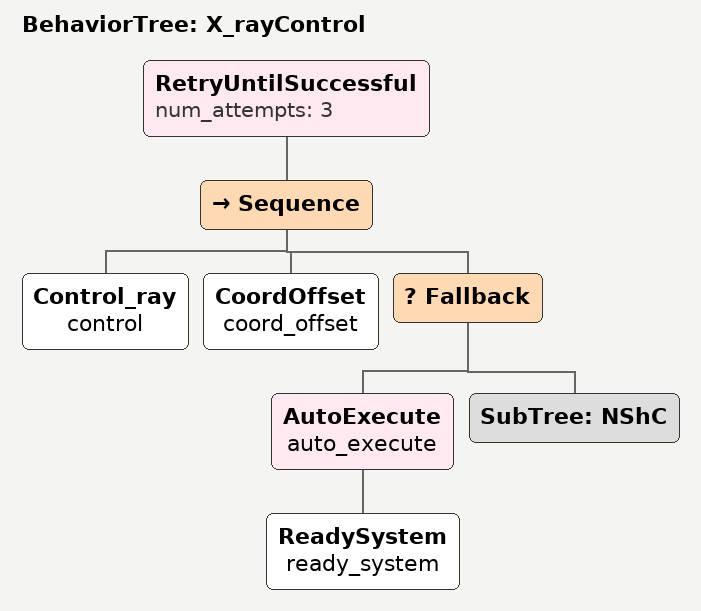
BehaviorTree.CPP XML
<root BTCPP_format="4" >

<!--Выполняется рентген-контроль положения устройства верификации-->
    <BehaviorTree ID="X_rayControl">
        <RetryUntilSuccessful num_attempts="3">
            <Sequence>
                <Control_ray   name="control"/>

                <CoordOffset   name="coord_offset"/>
                <Fallback>
                    <AutoExecute   name="auto_execute">
                        <ReadySystem   name="ready_system"/>
                    </AutoExecute>
                    <SubTree ID="NShC"/>
                </Fallback>
            </Sequence>
        </RetryUntilSuccessful>
    </BehaviorTree>

 </root>
